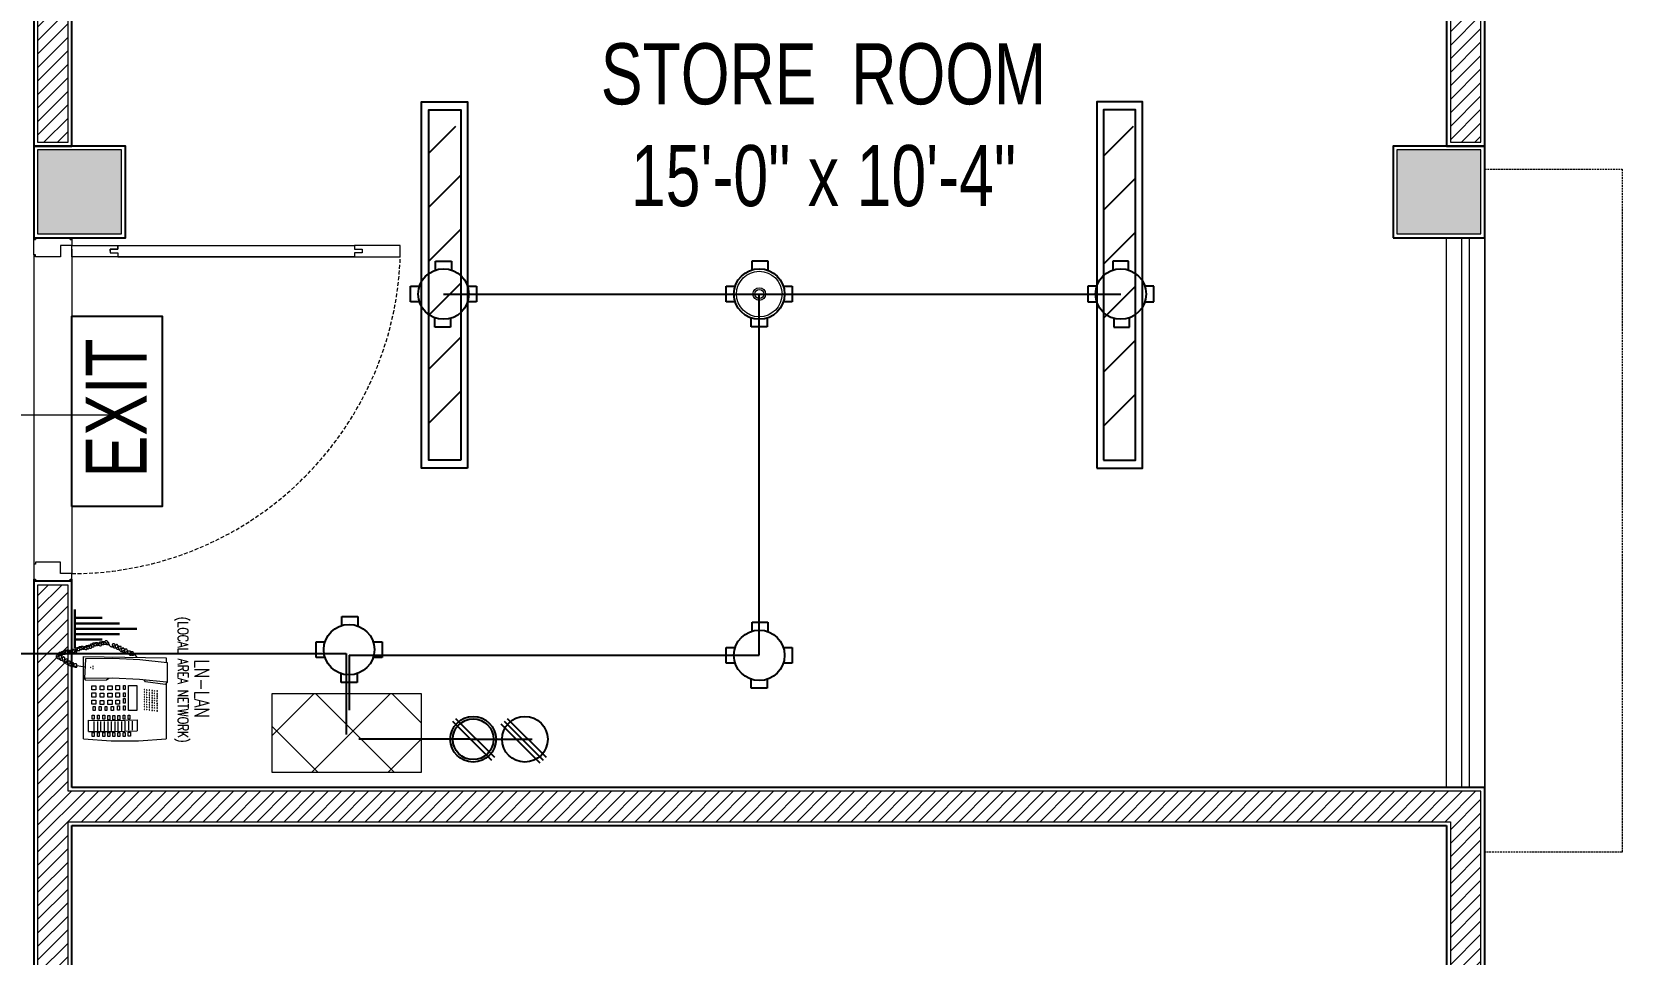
# Model space of a CAD drawing. Header units: inches. Extents: x 345 to 1189, y 67 to 663.
# Drawn here: x 795 to 1003.2, y 292.6 to 413.4 of the extents above; entities that cross this region are included whole.
import ezdxf

# ---------------------------------------------------------------- set-up
doc = ezdxf.new("R2010")
doc.units = ezdxf.units.IN
doc.header["$MEASUREMENT"] = 0
doc.linetypes.add('DASH', pattern=[0.35, 0.25, -0.1])
doc.linetypes.add('DASHED', pattern=[0.75, 0.5, -0.25])
doc.layers.get('Defpoints').update_dxf_attribs({"lineweight": 0})
for name, color, linetype in [('Cables', 7, 'Continuous'), ('COLLUM', 1, 'Continuous'), ('Layer 1', 7, 'Continuous'), ('Sockets', 7, 'Continuous'), ('wall 05', 252, 'Continuous')]:
    doc.layers.add(name, color=color, linetype=linetype)
for name, color, linetype, lineweight in [('dim-8', 18, 'Continuous', 15), ('DOOR', 115, 'Continuous', 15), ('E-LAN', 6, 'Continuous', 30), ('Glass', 5, 'Continuous', 9), ('HACTH', 8, 'Continuous', 9), ('Hatch', 252, 'Continuous', 5), ('Sunshed', 5, 'Continuous', 15), ('Switchboard', 30, 'Continuous', 13), ('Text', 252, 'Continuous', 15), ('WINDOW', 140, 'Continuous', 9)]:
    doc.layers.add(name, color=color, linetype=linetype, lineweight=lineweight)
doc.styles.add('Swiss721', font='swisscl.ttf')
doc.styles.add('TAVE1', font='ROMANS.shx', dxfattribs={"width": 0.75})

# ---------------------------------------------------------------- blocks, each defined once
blk = doc.blocks.new('A$C4A7E7E9F')
at = {"layer": 'Defpoints'}
for points in [[(0, 5), (0.25, 5), (0.25, 4.75), (0, 4.75)], [(44.75, 5), (45, 5), (45, 4.75), (44.75, 4.75)], [(0, 0.25), (0.25, 0.25), (0.25, 0), (0, 0)], [(44.75, 0.25), (45, 0.25), (45, 0), (44.75, 0)]]:
    blk.add_lwpolyline(points, close=True, dxfattribs=at)
at = {"layer": 'DOOR'}
for points in [[(1.75, 10), (2, 10), (2, 11), (2.5, 11), (2.5, 5), (1, 5), (1, 11), (1.5, 11), (1.5, 10), (1.75, 10), (1.5, 10), (1.5, 11), (1, 11), (1, 42), (1.5, 42), (1.5, 43), (2, 43), (2, 42), (2.5, 42), (2.5, 11), (2.5, 48), (1, 48), (1, 42)], [(1, 5), (1, 3.5), (2.5, 3.5), (2.5, 0.25), (2.25, 0.25), (2.25, 0), (0.25, 0), (0.25, 0.25), (0, 0.25), (0, 4.75), (0.25, 4.75), (0.25, 5), (1, 5)], [(44, 5), (44, 3.5), (42.5, 3.5), (42.5, 0.25), (42.75, 0.25), (42.75, 0), (44.75, 0), (44.75, 0.25), (45, 0.25), (45, 4.75), (44.75, 4.75), (44.75, 5), (44, 5)]]:
    blk.add_lwpolyline(points, dxfattribs=at)
at = {"layer": 'DOOR', "linetype": 'DASHED', "lineweight": 0}
blk.add_arc((0.95, 4.98), 43.05, 0.0251, 87.941, dxfattribs=at)
at = {"layer": 'HACTH', "lineweight": 0, "ltscale": 10}
for p, q in [((1.5, 5), (44, 5)), ((2.25, 0), (42.75, 0))]:
    blk.add_line(p, q, dxfattribs=at)
blk = doc.blocks.new('1203')
at = {"layer": 'wall 05'}
for p, q in [((146680.29, 171513.84), (146675.29, 171513.84)), ((146675.29, 171513.84), (146675.29, 171414.84)), ((146680.29, 171486.84), (146680.29, 171513.84)), ((146865.29, 171486.84), (146680.29, 171486.84)), ((146865.29, 171442.34), (146865.29, 171486.84)), ((146680.29, 171414.84), (146680.29, 171481.84)), ((146680.29, 171481.84), (146860.29, 171481.84)), ((146860.29, 171481.84), (146860.29, 171442.84)), ((146860.29, 171442.84), (146865.29, 171442.84))]:
    blk.add_line(p, q, dxfattribs=at)
blk = doc.blocks.new('12236')
at = {"layer": 'Hatch', "lineweight": 0}
for p, q in [((146679.79, 171513.34), (146675.79, 171513.34)), ((146675.79, 171513.34), (146675.79, 171415.34)), ((146679.79, 171486.34), (146679.79, 171513.34)), ((146864.79, 171486.34), (146679.79, 171486.34)), ((146864.79, 171443.34), (146864.79, 171486.34)), ((146679.79, 171415.34), (146679.79, 171482.34)), ((146679.79, 171482.34), (146860.79, 171482.34)), ((146860.79, 171482.34), (146860.79, 171443.34)), ((146860.79, 171443.34), (146864.79, 171443.34)), ((146675.79, 171415.34), (146679.79, 171415.34))]:
    blk.add_line(p, q, dxfattribs=at)
blk = doc.blocks.new('TELEPHONE')
at = {"layer": 'Layer 1', "lineweight": 9}
for points in [[(10.02, 12.9), (9.9, 12.9), (9.78, 12.84), (9.72, 12.78), (9.66, 12.72), (9.66, 12.66), (9.6, 12.6), (9.6, 12.36), (9.66, 12.24), (9.66, 12.18), (9.72, 12.12)], [(10.26, 13.32), (10.14, 13.32), (10.08, 13.26), (10.02, 13.26), (9.96, 13.2), (9.9, 13.14), (9.84, 13.08), (9.78, 12.96), (9.78, 12.84), (9.84, 12.72), (9.84, 12.66), (9.9, 12.6), (9.96, 12.54)], [(10.2, 12.78), (10.14, 12.84), (10.14, 12.9), (10.02, 12.9)], [(10.5, 13.62), (10.32, 13.62), (10.26, 13.56), (10.2, 13.5), (10.08, 13.38), (10.08, 13.02), (10.14, 12.9), (10.2, 12.84)], [(10.44, 13.08), (10.44, 13.14), (10.38, 13.2), (10.32, 13.26), (10.26, 13.26), (10.2, 13.32), (10.14, 13.32)], [(10.2, 12.84), (10.38, 12.84), (10.44, 12.9), (10.44, 12.96)], [(10.74, 14.04), (10.68, 14.04), (10.56, 13.98), (10.5, 13.98), (10.32, 13.8), (10.32, 13.5), (10.38, 13.38), (10.38, 13.32), (10.44, 13.26)], [(10.44, 13.26), (10.68, 13.26), (10.68, 13.38), (10.74, 13.38)], [(10.44, 12.96), (10.44, 13.08)], [(10.92, 14.4), (10.74, 14.4), (10.62, 14.34), (10.62, 14.28), (10.56, 14.22), (10.5, 14.1), (10.5, 13.86), (10.56, 13.8), (10.62, 13.74), (10.68, 13.68)], [(10.68, 13.5), (10.68, 13.56), (10.62, 13.62), (10.5, 13.62)], [(10.92, 13.92), (10.86, 13.98), (10.8, 14.04), (10.68, 14.04)], [(10.68, 13.68), (10.74, 13.68), (10.74, 13.62), (10.8, 13.62), (10.8, 13.68), (10.86, 13.68), (10.92, 13.74), (10.92, 13.8)], [(10.74, 13.38), (10.74, 13.44), (10.68, 13.5)], [(10.8, 14.1), (10.8, 14.04), (10.98, 14.04), (10.98, 14.1), (11.04, 14.1), (11.04, 14.34)], [(11.1, 13.5), (11.16, 13.5), (11.28, 13.62), (11.28, 13.68), (11.34, 13.68), (11.34, 13.98), (11.28, 13.98), (11.28, 14.04), (11.22, 14.1), (11.16, 14.1), (11.1, 14.16), (10.92, 14.16), (10.86, 14.1), (10.8, 14.1)], [(10.92, 13.8), (10.92, 13.92)], [(11.1, 13.8), (11.04, 13.8), (11.04, 13.74), (10.98, 13.68), (10.98, 13.62), (11.04, 13.56)], [(11.04, 13.56), (11.04, 13.5), (11.1, 13.5)], [(11.16, 13.2), (11.28, 13.2), (11.34, 13.26), (11.46, 13.38), (11.46, 13.56), (11.4, 13.62), (11.4, 13.68), (11.34, 13.74), (11.28, 13.74), (11.28, 13.8), (11.1, 13.8)], [(11.22, 13.5), (11.16, 13.5), (11.1, 13.44)], [(11.1, 13.44), (11.1, 13.26)], [(11.1, 13.26), (11.1, 13.2), (11.16, 13.2)], [(11.22, 12.96), (11.22, 12.9), (11.4, 12.9), (11.46, 12.96), (11.52, 13.02), (11.52, 13.08), (11.58, 13.14), (11.58, 13.32), (11.52, 13.38), (11.52, 13.44), (11.46, 13.44), (11.4, 13.5), (11.16, 13.5)], [(11.34, 13.2), (11.28, 13.2), (11.28, 13.14), (11.22, 13.14), (11.22, 12.96)], [(11.34, 12.6), (11.28, 12.54), (11.22, 12.48), (11.22, 12.3)], [(11.4, 12.84), (11.28, 12.84), (11.28, 12.78)], [(11.28, 12.24), (11.34, 12.24), (11.4, 12.3), (11.46, 12.3), (11.52, 12.36), (11.52, 12.42), (11.58, 12.48), (11.58, 12.66), (11.52, 12.72), (11.52, 12.78), (11.46, 12.84), (11.4, 12.84)], [(11.28, 12.78), (11.28, 12.66), (11.34, 12.6)], [(11.34, 12.6), (11.46, 12.6), (11.52, 12.66), (11.58, 12.72), (11.64, 12.78), (11.64, 13.02), (11.58, 13.08), (11.52, 13.14), (11.46, 13.2), (11.34, 13.2)], [(11.4, 11.94), (11.46, 11.94), (11.52, 12), (11.58, 12), (11.64, 12.06), (11.64, 12.12), (11.7, 12.18), (11.7, 12.42), (11.64, 12.42), (11.64, 12.48), (11.58, 12.54), (11.52, 12.54), (11.46, 12.6), (11.34, 12.6)], [(0, 10.8), (-0.24, 7.2), (-0.24, 3.6), (0, 0)], [(0, 10.8), (10.8, 10.8)], [(7.44, -0.06), (7.8, 3.48), (7.98, 7.02), (7.92, 10.62)], [(7.68, 10.5), (7.92, 10.68)], [(7.68, 10.5), (7.74, 7.8), (7.98, 7.5)], [(7.98, 10.68), (7.92, 10.68), (7.92, 10.62)], [(10.44, 10.56), (7.98, 10.68)], [(9.66, 12.06), (9.54, 12.06), (9.42, 11.94), (9.42, 11.7), (9.48, 11.7), (9.48, 11.64), (9.6, 11.64)], [(9.42, 10.68), (9.6, 11.64)], [(9.9, 12.48), (9.72, 12.48), (9.48, 12.24), (9.48, 11.88), (9.6, 11.76)], [(9.6, 11.76), (9.66, 11.7), (9.78, 11.7), (9.78, 11.76), (9.84, 11.76), (9.84, 11.82)], [(9.84, 12), (9.78, 12.06), (9.66, 12.06)], [(9.72, 12.12), (9.96, 12.12), (9.96, 12.18), (10.02, 12.24)], [(9.96, 12.36), (9.96, 12.48), (9.78, 12.48)], [(9.84, 11.82), (9.84, 12)], [(10.02, 12.24), (10.02, 12.3), (9.96, 12.36)], [(9.96, -0.12), (10.38, 3.42), (10.56, 6.96), (10.5, 10.5)], [(10.5, 10.5), (10.5, 10.56), (10.44, 10.56)], [(10.8, 10.8), (10.62, 0)], [(11.22, 12.3), (11.28, 12.3), (11.28, 12.24)], [(11.4, 12.24), (11.34, 12.18), (11.34, 12.06), (11.4, 12)], [(11.46, 11.64), (11.52, 11.64), (11.58, 11.7), (11.64, 11.7), (11.7, 11.76), (11.7, 11.82), (11.76, 11.88), (11.76, 12.06), (11.7, 12.12), (11.7, 12.18), (11.64, 12.24), (11.58, 12.24), (11.52, 12.3), (11.46, 12.3), (11.4, 12.24)], [(11.4, 12), (11.4, 11.94)], [(11.46, 11.94), (11.4, 11.88), (11.4, 11.7)], [(11.4, 11.7), (11.46, 11.7), (11.46, 11.64)], [(11.52, 12), (11.46, 11.94)], [(11.64, 11.28), (11.76, 11.28), (11.82, 11.34), (11.88, 11.4), (11.88, 11.46), (11.94, 11.52), (11.94, 11.7), (11.88, 11.76), (11.88, 11.82), (11.82, 11.82), (11.76, 11.88), (11.52, 11.88)], [(11.64, 11.58), (11.58, 11.52)], [(11.58, 11.52), (11.58, 11.34)], [(11.58, 11.34), (11.58, 11.28), (11.64, 11.28)], [(11.7, 11.7), (11.7, 11.64), (11.64, 11.64)], [(11.76, 10.98), (11.82, 10.98), (11.88, 11.04), (11.94, 11.04), (12, 11.1), (12, 11.16), (12.06, 11.22), (12.06, 11.4), (12, 11.46), (12, 11.52), (11.94, 11.52), (11.88, 11.58), (11.82, 11.58), (11.76, 11.64), (11.7, 11.64), (11.64, 11.58), (11.7, 11.58)], [(11.76, 11.28), (11.7, 11.22), (11.7, 11.04)], [(11.7, 11.04), (11.76, 10.98)], [(11.76, 10.62), (11.7, 10.56), (11.7, 10.38)], [(11.82, 11.34), (11.82, 11.28), (11.76, 11.28)], [(11.88, 10.92), (11.76, 10.92), (11.76, 10.86)], [(11.76, 10.32), (11.82, 10.32), (11.88, 10.38), (11.94, 10.38), (12, 10.44), (12, 10.5), (12.06, 10.56), (12.06, 10.74), (12, 10.8), (12, 10.86), (11.94, 10.92), (11.88, 10.92)], [(11.76, 10.86), (11.76, 10.74)], [(11.76, 10.74), (11.82, 10.68)], [(11.82, 10.68), (11.76, 10.62)], [(11.82, 10.68), (11.94, 10.68), (12.06, 10.8), (12.12, 10.86), (12.12, 11.1), (12.06, 11.16), (12, 11.22), (12, 11.28), (11.88, 11.28), (11.82, 11.34)], [(11.88, 10.08), (11.88, 10.02), (11.94, 10.02), (12, 10.08), (12.06, 10.08), (12.12, 10.14), (12.12, 10.2), (12.18, 10.26), (12.18, 10.5), (12.12, 10.5), (12.12, 10.56), (12.06, 10.62), (12, 10.62), (11.94, 10.68), (11.82, 10.68)], [(0.84, 9.42), (0.3, 9.42), (0.3, 9.66), (0.84, 9.66)], [(0.84, 8.76), (0.3, 8.76), (0.3, 9), (0.84, 9)], [(0.84, 9.66), (0.84, 9.42)], [(0.84, 9), (0.84, 8.76)], [(0.96, 10.14), (2.46, 10.14)], [(0.96, 10.14), (0.96, 6.96), (1.08, 3.78)], [(2.28, 9.48), (1.08, 9.48)], [(2.28, 9), (1.08, 9)], [(2.28, 8.58), (1.08, 8.58)], [(2.46, 10.14), (2.4, 6.96), (2.52, 3.78)], [(3.12, 9.42), (2.58, 9.42), (2.58, 9.66), (3.12, 9.66)], [(3.12, 8.76), (2.58, 8.76), (2.58, 9), (3.12, 9)], [(3.12, 9.66), (3.12, 9.42)], [(3.12, 9), (3.12, 8.76)], [(4.26, 9.3), (3.72, 9.3), (3.72, 9.54), (4.26, 9.54)], [(4.26, 8.52), (3.72, 8.52), (3.72, 8.76), (4.26, 8.76)], [(4.26, 9.54), (4.26, 9.3)], [(4.26, 8.76), (4.26, 8.52)], [(4.5, 8.64), (5.04, 8.64)], [(4.5, 8.16), (4.5, 8.64)], [(4.56, 9.72), (5.1, 9.72)], [(4.56, 9.18), (4.56, 9.72)], [(5.1, 9.18), (4.56, 9.18)], [(5.04, 8.64), (5.04, 8.16)], [(5.1, 9.72), (5.1, 9.18)], [(6.06, 9.18), (5.46, 9.18), (5.46, 9.72), (6.06, 9.72)], [(6, 8.16), (5.46, 8.16), (5.46, 8.64), (6, 8.64)], [(6, 8.64), (6, 8.16)], [(6.06, 9.72), (6.06, 9.18)], [(6.96, 9.18), (6.42, 9.18), (6.42, 9.72), (6.96, 9.72)], [(6.96, 8.16), (6.42, 8.16), (6.42, 8.64), (6.96, 8.64)], [(6.96, 9.72), (6.96, 9.18)], [(6.96, 8.64), (6.96, 8.16)], [(9.24, 9.6), (9.18, 9.6), (9.18, 9.54), (9.24, 9.54), (9.24, 9.6)], [(9.18, 9.6), (9.18, 9.6)], [(9.3, 9.9), (9.36, 9.84), (9.36, 9.9), (9.3, 9.9)], [(9.54, 9.6), (9.48, 9.6), (9.48, 9.54), (9.54, 9.54), (9.54, 9.6)], [(9.48, 9.6), (9.48, 9.6)], [(11.7, 10.38), (11.76, 10.38), (11.76, 10.32)], [(11.94, 10.38), (11.88, 10.38), (11.88, 10.32), (11.82, 10.26), (11.82, 10.14), (11.88, 10.08)], [(11.94, 10.02), (11.88, 9.96), (11.88, 9.84), (11.94, 9.78), (11.94, 9.72)], [(11.94, 9.72), (12, 9.72), (12.06, 9.78), (12.12, 9.78), (12.18, 9.84), (12.18, 9.9), (12.24, 9.96), (12.24, 10.2), (12.18, 10.2), (12.18, 10.26), (12.12, 10.32), (12.06, 10.32), (12, 10.38), (11.94, 10.38)], [(12, 10.08), (11.94, 10.02)], [(12.12, 9.42), (12.18, 9.42), (12.24, 9.48), (12.3, 9.48), (12.36, 9.54), (12.42, 9.6), (12.42, 9.84), (12.36, 9.9), (12.36, 9.96), (12.3, 9.96), (12.24, 10.02), (12.18, 10.02), (12.12, 10.08), (12.06, 10.08), (12, 10.02)], [(12.12, 9.72), (12.06, 9.66), (12.06, 9.48)], [(12.06, 9.48), (12.12, 9.48), (12.12, 9.42)], [(12.18, 9.78), (12.12, 9.72)], [(12.3, 9.48), (12.3, 9.42), (12.24, 9.42), (12.24, 9.36), (12.18, 9.3), (12.18, 9.24), (12.24, 9.18)], [(12.3, 8.82), (12.24, 8.76), (12.24, 8.7), (12.18, 8.64), (12.18, 8.58), (12.24, 8.52)], [(12.36, 9.06), (12.3, 9.06), (12.24, 9)], [(12.24, 9), (12.24, 8.94), (12.3, 8.88), (12.3, 8.82), (12.36, 8.82)], [(12.24, 8.52), (12.24, 8.46), (12.3, 8.46)], [(12.36, 8.82), (12.42, 8.82), (12.42, 8.88), (12.48, 8.88), (12.6, 9), (12.6, 9.24), (12.54, 9.3), (12.54, 9.36), (12.48, 9.42), (12.42, 9.42), (12.36, 9.48), (12.3, 9.48)], [(12.3, 8.46), (12.36, 8.46), (12.42, 8.52), (12.48, 8.58), (12.54, 8.64), (12.54, 8.94), (12.42, 9.06), (12.36, 9.06)], [(12.42, 8.52), (12.36, 8.46)], [(12.36, 8.46), (12.36, 8.22)], [(0.84, 8.04), (0.3, 8.04), (0.3, 8.28), (0.84, 8.28)], [(0.84, 7.38), (0.3, 7.38), (0.3, 7.62), (0.84, 7.62)], [(0.84, 6.72), (0.3, 6.72), (0.3, 6.96), (0.84, 6.96)], [(0.84, 6.06), (0.3, 6.06), (0.3, 6.3), (0.84, 6.3)], [(0.84, 8.28), (0.84, 8.04)], [(0.84, 7.62), (0.84, 7.38)], [(0.84, 6.96), (0.84, 6.72)], [(0.84, 6.3), (0.84, 6.06)], [(2.28, 8.1), (1.08, 8.1)], [(2.28, 7.62), (1.08, 7.62)], [(2.28, 7.2), (1.08, 7.2)], [(2.28, 6.72), (1.08, 6.72)], [(2.28, 6.3), (1.08, 6.3)], [(3.06, 7.38), (2.52, 7.38), (2.52, 7.62), (3.06, 7.62)], [(3.06, 6.72), (2.52, 6.72), (2.52, 6.96), (3.06, 6.96)], [(3.06, 6.06), (2.52, 6.06), (2.52, 6.3), (3.06, 6.3)], [(3.12, 8.04), (2.58, 8.04), (2.58, 8.28), (3.12, 8.28)], [(3.06, 7.62), (3.06, 7.38)], [(3.06, 6.96), (3.06, 6.72)], [(3.06, 6.3), (3.06, 6.06)], [(3.12, 8.28), (3.12, 8.04)], [(4.26, 7.74), (3.72, 7.74), (3.72, 7.98), (4.26, 7.98)], [(4.26, 6.9), (3.72, 6.9), (3.72, 7.2), (4.26, 7.2)], [(4.32, 6.12), (3.78, 6.12), (3.78, 6.36), (4.32, 6.36)], [(4.26, 7.98), (4.26, 7.74)], [(4.26, 7.2), (4.26, 6.9)], [(4.32, 6.36), (4.32, 6.12)], [(5.04, 8.16), (4.5, 8.16)], [(4.5, 7.62), (5.1, 7.62)], [(4.5, 7.08), (4.5, 7.62)], [(5.1, 7.08), (4.5, 7.08)], [(4.56, 6.6), (5.1, 6.6)], [(4.56, 6.12), (4.56, 6.6)], [(5.1, 7.62), (5.1, 7.08)], [(5.1, 6.6), (5.1, 6.12)], [(6, 7.08), (5.46, 7.08), (5.46, 7.62), (6, 7.62)], [(6.06, 6.12), (5.46, 6.12), (5.46, 6.6), (6.06, 6.6)], [(6, 7.62), (6, 7.08)], [(6.06, 6.6), (6.06, 6.12)], [(6.96, 7.08), (6.42, 7.08), (6.42, 7.62), (6.96, 7.62)], [(7.02, 6.12), (6.42, 6.12), (6.42, 6.6), (7.02, 6.6)], [(6.96, 7.62), (6.96, 7.08)], [(7.02, 6.6), (7.02, 6.12)], [(12.18, 6.66), (12.06, 6.66), (12, 6.6), (11.94, 6.6), (11.88, 6.54), (11.82, 6.48), (11.76, 6.42), (11.76, 6.36), (11.7, 6.24), (11.7, 6.18), (11.76, 6.12), (11.76, 6), (11.88, 5.88)], [(12.36, 7.08), (12.3, 7.02), (12.12, 7.02), (12.06, 6.96), (12, 6.9), (11.94, 6.84), (11.94, 6.48), (12, 6.42), (12, 6.36), (12.06, 6.3)], [(12.36, 7.44), (12.3, 7.44), (12.12, 7.26), (12.12, 7.2), (12.06, 7.14), (12.06, 6.9), (12.12, 6.84), (12.18, 6.78), (12.24, 6.72)], [(12.06, 6.3), (12.12, 6.3), (12.18, 6.24), (12.24, 6.3), (12.3, 6.3), (12.3, 6.36), (12.36, 6.42), (12.36, 6.48), (12.3, 6.54)], [(12.3, 6.54), (12.3, 6.6), (12.24, 6.6), (12.24, 6.66), (12.12, 6.66)], [(12.48, 6.96), (12.42, 6.96), (12.42, 7.02), (12.36, 7.02), (12.36, 7.08), (12.3, 7.08), (12.24, 7.02)], [(12.24, 6.72), (12.24, 6.66), (12.36, 6.66), (12.36, 6.72), (12.42, 6.72), (12.48, 6.78), (12.48, 6.84)], [(12.36, 8.22), (12.36, 8.16), (12.42, 8.16)], [(12.48, 7.86), (12.42, 7.86), (12.36, 7.8)], [(12.36, 7.8), (12.36, 7.5), (12.42, 7.5)], [(12.42, 7.5), (12.6, 7.5), (12.72, 7.62), (12.78, 7.62), (12.78, 7.68), (12.84, 7.74), (12.84, 7.92), (12.78, 7.98), (12.78, 8.04), (12.72, 8.1), (12.66, 8.16), (12.6, 8.16), (12.48, 8.22)], [(12.48, 8.22), (12.42, 8.22), (12.42, 8.16)], [(12.42, 8.16), (12.42, 7.92)], [(12.42, 7.92), (12.42, 7.86), (12.48, 7.86)], [(12.48, 6.84), (12.48, 6.96)], [(0.84, 5.34), (0.3, 5.34), (0.3, 5.64), (0.84, 5.64)], [(0.9, 4.68), (0.36, 4.68), (0.36, 4.98), (0.9, 4.98)], [(0.84, 5.64), (0.84, 5.34)], [(0.9, 4.98), (0.9, 4.68)], [(2.28, 5.82), (1.08, 5.82)], [(2.34, 5.4), (1.08, 5.4)], [(2.34, 4.92), (1.14, 4.92)], [(2.34, 4.44), (1.14, 4.44)], [(3.12, 5.4), (2.58, 5.4), (2.58, 5.64), (3.12, 5.64)], [(3.12, 4.74), (2.58, 4.74), (2.58, 4.98), (3.12, 4.98)], [(3.12, 5.64), (3.12, 5.4)], [(3.12, 4.98), (3.12, 4.74)], [(3.72, 4.92), (7.02, 4.92)], [(3.72, 3.84), (3.72, 4.92)], [(4.32, 5.34), (3.78, 5.34), (3.78, 5.58), (4.32, 5.58)], [(4.32, 5.58), (4.32, 5.34)], [(5.1, 6.12), (4.56, 6.12)], [(4.68, 5.58), (5.28, 5.58)], [(4.68, 5.34), (4.68, 5.58)], [(5.28, 5.34), (4.68, 5.34)], [(5.28, 5.58), (5.28, 5.34)], [(6.06, 5.34), (5.52, 5.34), (5.52, 5.58), (6.06, 5.58)], [(6.06, 5.58), (6.06, 5.34)], [(7.02, 5.34), (6.48, 5.34), (6.48, 5.58), (7.02, 5.58)], [(7.02, 5.58), (7.02, 5.34)], [(7.02, 4.92), (7.02, 3.84)], [(11.46, 5.04), (11.34, 5.04), (11.28, 4.98), (11.22, 4.98), (10.98, 4.74), (10.98, 4.56), (11.04, 4.5), (11.04, 4.38), (11.16, 4.26)], [(11.22, 4.62), (11.1, 4.62), (10.98, 4.5), (10.98, 4.26), (11.04, 4.2), (11.1, 4.2), (11.1, 4.14)], [(11.58, 5.46), (11.52, 5.46), (11.4, 5.4), (11.34, 5.4), (11.28, 5.34), (11.22, 5.28), (11.16, 5.22), (11.16, 4.8), (11.28, 4.68)], [(11.16, 4.26), (11.34, 4.26), (11.34, 4.32), (11.4, 4.32), (11.4, 4.5)], [(11.4, 4.5), (11.4, 4.56), (11.34, 4.56), (11.34, 4.62), (11.22, 4.62)], [(11.28, 4.68), (11.52, 4.68), (11.52, 4.8)], [(11.76, 5.82), (11.64, 5.82), (11.52, 5.76), (11.46, 5.76), (11.4, 5.7), (11.4, 5.58), (11.34, 5.52), (11.34, 5.28), (11.4, 5.22), (11.46, 5.16), (11.46, 5.1)], [(11.52, 4.92), (11.52, 4.98), (11.46, 4.98), (11.46, 5.04), (11.34, 5.04)], [(11.94, 6.24), (11.76, 6.24), (11.7, 6.18), (11.46, 5.94), (11.46, 5.76), (11.52, 5.7), (11.52, 5.64), (11.58, 5.52), (11.64, 5.52)], [(11.46, 5.1), (11.52, 5.1), (11.52, 5.04), (11.64, 5.04), (11.64, 5.1), (11.7, 5.1), (11.7, 5.16), (11.76, 5.16), (11.76, 5.22)], [(11.76, 5.34), (11.7, 5.34), (11.7, 5.4), (11.64, 5.4), (11.64, 5.46), (11.52, 5.46)], [(11.52, 4.8), (11.52, 4.92)], [(11.64, 5.52), (11.64, 5.46), (11.82, 5.46), (11.82, 5.52), (11.88, 5.52), (11.88, 5.7)], [(11.88, 5.7), (11.88, 5.76), (11.82, 5.76), (11.82, 5.82), (11.7, 5.82)], [(11.76, 5.22), (11.76, 5.34)], [(12.12, 6.12), (12.12, 6.18), (12.06, 6.18), (12.06, 6.24), (11.94, 6.24)], [(2.52, 3.78), (1.08, 3.78)], [(7.02, 3.84), (3.72, 3.84)], [(3.78, 2.16), (3.84, 2.16), (3.84, 2.22), (3.78, 2.22), (3.78, 2.16)], [(3.84, 2.82), (3.9, 2.82), (3.9, 2.88), (3.84, 2.88), (3.84, 2.82)], [(4.14, 2.16), (4.2, 2.16), (4.2, 2.22), (4.14, 2.22), (4.14, 2.16)], [(4.2, 2.82), (4.26, 2.82), (4.26, 2.88), (4.2, 2.88), (4.2, 2.82)], [(4.44, 2.16), (4.5, 2.16), (4.5, 2.22), (4.44, 2.22), (4.44, 2.16)], [(4.5, 2.82), (4.56, 2.82), (4.56, 2.88), (4.5, 2.88), (4.5, 2.82)], [(4.74, 2.16), (4.8, 2.16), (4.8, 2.22), (4.74, 2.22), (4.74, 2.16)], [(4.8, 2.52), (4.86, 2.52), (4.86, 2.58), (4.8, 2.58), (4.8, 2.52)], [(4.86, 2.82), (4.92, 2.82), (4.92, 2.88), (4.86, 2.88), (4.86, 2.82)], [(5.1, 2.52), (5.16, 2.52), (5.16, 2.58), (5.1, 2.52)], [(5.1, 2.16), (5.16, 2.16), (5.16, 2.22), (5.1, 2.22), (5.1, 2.16)], [(5.16, 2.82), (5.22, 2.82), (5.22, 2.88), (5.16, 2.88), (5.16, 2.82)], [(5.4, 2.16), (5.46, 2.16), (5.46, 2.22), (5.4, 2.22), (5.4, 2.16)], [(5.46, 2.82), (5.52, 2.82), (5.52, 2.88), (5.46, 2.88), (5.46, 2.82)], [(5.7, 2.16), (5.76, 2.16), (5.76, 2.22), (5.7, 2.22), (5.7, 2.16)], [(5.76, 2.82), (5.82, 2.82), (5.82, 2.88), (5.76, 2.88), (5.76, 2.82)], [(5.76, 2.52), (5.82, 2.52), (5.76, 2.58), (5.76, 2.52)], [(6, 2.16), (6.06, 2.16), (6.06, 2.22), (6, 2.22), (6, 2.16)], [(6.06, 2.52), (6.12, 2.52), (6.12, 2.58), (6.06, 2.58), (6.06, 2.52)], [(6.12, 2.82), (6.18, 2.82), (6.18, 2.88), (6.12, 2.88), (6.12, 2.82)], [(6.36, 2.16), (6.42, 2.16), (6.42, 2.22), (6.36, 2.22), (6.36, 2.16)], [(6.42, 2.82), (6.48, 2.82), (6.48, 2.88), (6.42, 2.88), (6.42, 2.82)], [(7.14, 0.12), (7.5, 2.7)], [(7.5, 2.7), (7.74, 2.88)], [(11.1, 4.14), (10.68, 3.84)], [(7.32, 0), (0, 0)], [(3.72, 1.2), (3.66, 1.2), (3.66, 1.14), (3.72, 1.14), (3.72, 1.2)], [(3.66, 1.2), (3.66, 1.2)], [(3.72, 1.8), (3.78, 1.8), (3.78, 1.86), (3.72, 1.86), (3.72, 1.8)], [(3.72, 1.5), (3.78, 1.5), (3.72, 1.56), (3.72, 1.5)], [(4.08, 1.2), (4.02, 1.2), (4.02, 1.14), (4.08, 1.14), (4.08, 1.2)], [(4.02, 1.2), (4.02, 1.2)], [(4.08, 1.8), (4.14, 1.8), (4.14, 1.86), (4.08, 1.86), (4.08, 1.8)], [(4.38, 1.2), (4.32, 1.2), (4.32, 1.14), (4.38, 1.14), (4.38, 1.2)], [(4.32, 1.2), (4.32, 1.2)], [(4.38, 1.8), (4.44, 1.8), (4.44, 1.86), (4.38, 1.86), (4.38, 1.8)], [(4.38, 1.5), (4.44, 1.5), (4.38, 1.56), (4.38, 1.5)], [(4.68, 1.2), (4.62, 1.2), (4.62, 1.14), (4.68, 1.14), (4.68, 1.2)], [(4.62, 1.2), (4.62, 1.2)], [(4.68, 1.5), (4.74, 1.5), (4.74, 1.56), (4.68, 1.56), (4.68, 1.5)], [(4.74, 1.8), (4.8, 1.8), (4.8, 1.86), (4.74, 1.86), (4.74, 1.8)], [(4.92, 1.2), (4.98, 1.2), (4.98, 1.14), (5.04, 1.2), (4.92, 1.2)], [(5.04, 1.8), (5.1, 1.8), (5.1, 1.86), (5.04, 1.86), (5.04, 1.8)], [(5.34, 1.2), (5.28, 1.2), (5.28, 1.14), (5.34, 1.14), (5.34, 1.2)], [(5.28, 1.2), (5.28, 1.2)], [(5.34, 1.8), (5.4, 1.8), (5.4, 1.86), (5.34, 1.86), (5.34, 1.8)], [(5.64, 1.2), (5.58, 1.2), (5.58, 1.14), (5.64, 1.14), (5.64, 1.2)], [(5.58, 1.2), (5.58, 1.2)], [(5.64, 1.8), (5.7, 1.8), (5.7, 1.86), (5.64, 1.86), (5.64, 1.8)], [(5.64, 1.5), (5.7, 1.5), (5.64, 1.56), (5.64, 1.5)], [(5.94, 1.2), (5.88, 1.2), (5.88, 1.14), (5.94, 1.14), (5.94, 1.2)], [(5.88, 1.2), (5.88, 1.2)], [(5.94, 1.5), (6, 1.5), (6, 1.56), (5.94, 1.56), (5.94, 1.5)], [(6, 1.8), (6.06, 1.8), (6.06, 1.86), (6, 1.86), (6, 1.8)], [(6.3, 1.2), (6.24, 1.2), (6.24, 1.14), (6.3, 1.14), (6.3, 1.2)], [(6.24, 1.2), (6.24, 1.2)], [(6.3, 1.8), (6.36, 1.8), (6.36, 1.86), (6.3, 1.86), (6.3, 1.8)], [(7.44, -0.12), (7.14, 0.12)], [(10.62, 0), (10.02, 0)], [(7.44, -0.06), (7.44, -0.12), (7.5, -0.18)], [(7.5, -0.18), (9.96, -0.18), (9.96, -0.12)]]:
    blk.add_lwpolyline(points, dxfattribs=at)
for points, knots in [([(9.96, 12.54), (9.96, 12.54), (10.02, 12.54), (10.02, 12.54), (10.18, 12.52), (10.22, 12.56), (10.2, 12.72), (10.2, 12.72), (10.2, 12.78), (10.2, 12.78)], [0, 0, 0, 0, 1, 1, 1, 2, 2, 2, 3, 3, 3, 3]), ([(12.24, 9.18), (12.24, 9.18), (12.24, 9.12), (12.24, 9.12), (12.24, 9.12), (12.36, 9.12), (12.36, 9.12), (12.5, 9.29), (12.56, 9.22), (12.54, 9.42), (12.54, 9.42), (12.54, 9.6), (12.54, 9.6), (12.54, 9.6), (12.48, 9.66), (12.48, 9.66), (12.48, 9.66), (12.42, 9.72), (12.42, 9.72), (12.42, 9.72), (12.3, 9.72), (12.3, 9.72), (12.3, 9.72), (12.24, 9.78), (12.24, 9.78), (12.24, 9.78), (12.18, 9.78), (12.18, 9.78), (12.18, 9.78), (12.12, 9.72), (12.12, 9.72)], [0, 0, 0, 0, 1, 1, 1, 2, 2, 2, 3, 3, 3, 4, 4, 4, 5, 5, 5, 6, 6, 6, 7, 7, 7, 8, 8, 8, 9, 9, 9, 10, 10, 10, 10]), ([(12.42, 8.16), (12.42, 8.16), (12.48, 8.16), (12.48, 8.16), (12.75, 8.43), (12.64, 8.25), (12.66, 8.64), (12.66, 8.64), (12.66, 8.7), (12.66, 8.7), (12.66, 8.7), (12.6, 8.7), (12.6, 8.7), (12.6, 8.7), (12.54, 8.76), (12.54, 8.76), (12.54, 8.76), (12.48, 8.82), (12.48, 8.82), (12.48, 8.82), (12.3, 8.82), (12.3, 8.82)], [0, 0, 0, 0, 1, 1, 1, 2, 2, 2, 3, 3, 3, 4, 4, 4, 5, 5, 5, 6, 6, 6, 7, 7, 7, 7]), ([(12.48, 7.86), (12.48, 7.86), (12.54, 7.86), (12.54, 7.86), (12.81, 8.13), (12.7, 7.96), (12.72, 8.34), (12.72, 8.34), (12.72, 8.4), (12.72, 8.4), (12.72, 8.4), (12.66, 8.4), (12.66, 8.4), (12.66, 8.4), (12.6, 8.46), (12.6, 8.46), (12.6, 8.46), (12.54, 8.46), (12.54, 8.46), (12.54, 8.46), (12.48, 8.52), (12.48, 8.52), (12.48, 8.52), (12.42, 8.52), (12.42, 8.52)], [0, 0, 0, 0, 1, 1, 1, 2, 2, 2, 3, 3, 3, 4, 4, 4, 5, 5, 5, 6, 6, 6, 7, 7, 7, 8, 8, 8, 8]), ([(12.36, 7.44), (12.36, 7.44), (12.42, 7.44), (12.42, 7.44), (12.6, 7.63), (12.52, 7.49), (12.54, 7.8), (12.54, 7.8), (12.48, 7.86), (12.48, 7.86)], [0, 0, 0, 0, 1, 1, 1, 2, 2, 2, 3, 3, 3, 3]), ([(11.88, 5.88), (11.88, 5.88), (11.94, 5.88), (11.94, 5.88), (12.1, 5.86), (12.14, 5.9), (12.12, 6.06), (12.12, 6.06), (12.12, 6.12), (12.12, 6.12)], [0, 0, 0, 0, 1, 1, 1, 2, 2, 2, 3, 3, 3, 3]), ([(3.84, 2.52), (3.84, 2.52), (3.9, 2.52), (3.9, 2.52), (3.9, 2.52), (3.84, 2.52), (3.84, 2.52), (3.84, 2.52), (3.84, 2.58), (3.84, 2.58), (3.84, 2.58), (3.84, 2.52), (3.84, 2.52)], [0, 0, 0, 0, 1, 1, 1, 2, 2, 2, 3, 3, 3, 4, 4, 4, 4]), ([(4.14, 2.52), (4.14, 2.52), (4.2, 2.52), (4.2, 2.52), (4.2, 2.52), (4.2, 2.58), (4.2, 2.58), (4.2, 2.58), (4.2, 2.52), (4.2, 2.52), (4.2, 2.52), (4.14, 2.52), (4.14, 2.52)], [0, 0, 0, 0, 1, 1, 1, 2, 2, 2, 3, 3, 3, 4, 4, 4, 4]), ([(4.5, 2.52), (4.5, 2.52), (4.56, 2.52), (4.56, 2.52), (4.56, 2.52), (4.5, 2.52), (4.5, 2.52), (4.5, 2.52), (4.5, 2.58), (4.5, 2.58), (4.5, 2.58), (4.5, 2.52), (4.5, 2.52)], [0, 0, 0, 0, 1, 1, 1, 2, 2, 2, 3, 3, 3, 4, 4, 4, 4]), ([(5.4, 2.52), (5.4, 2.52), (5.46, 2.52), (5.46, 2.52), (5.46, 2.52), (5.46, 2.58), (5.46, 2.58), (5.46, 2.58), (5.46, 2.52), (5.46, 2.52), (5.46, 2.52), (5.4, 2.52), (5.4, 2.52)], [0, 0, 0, 0, 1, 1, 1, 2, 2, 2, 3, 3, 3, 4, 4, 4, 4]), ([(6.36, 2.52), (6.36, 2.52), (6.42, 2.52), (6.42, 2.52), (6.42, 2.52), (6.42, 2.58), (6.42, 2.58), (6.42, 2.58), (6.42, 2.52), (6.42, 2.52), (6.42, 2.52), (6.36, 2.52), (6.36, 2.52)], [0, 0, 0, 0, 1, 1, 1, 2, 2, 2, 3, 3, 3, 4, 4, 4, 4]), ([(4.02, 1.5), (4.02, 1.5), (4.08, 1.5), (4.08, 1.5), (4.08, 1.5), (4.08, 1.56), (4.08, 1.56), (4.08, 1.56), (4.08, 1.5), (4.08, 1.5), (4.08, 1.5), (4.02, 1.5), (4.02, 1.5)], [0, 0, 0, 0, 1, 1, 1, 2, 2, 2, 3, 3, 3, 4, 4, 4, 4]), ([(4.98, 1.5), (4.98, 1.5), (5.04, 1.5), (5.04, 1.5), (5.04, 1.5), (5.04, 1.56), (5.04, 1.56), (5.04, 1.56), (5.04, 1.5), (5.04, 1.5), (5.04, 1.5), (4.98, 1.5), (4.98, 1.5)], [0, 0, 0, 0, 1, 1, 1, 2, 2, 2, 3, 3, 3, 4, 4, 4, 4]), ([(5.28, 1.5), (5.28, 1.5), (5.34, 1.5), (5.34, 1.5), (5.34, 1.5), (5.34, 1.56), (5.34, 1.56), (5.34, 1.56), (5.34, 1.5), (5.34, 1.5), (5.34, 1.5), (5.28, 1.5), (5.28, 1.5)], [0, 0, 0, 0, 1, 1, 1, 2, 2, 2, 3, 3, 3, 4, 4, 4, 4]), ([(6.24, 1.5), (6.24, 1.5), (6.3, 1.5), (6.3, 1.5), (6.3, 1.5), (6.3, 1.56), (6.3, 1.56), (6.3, 1.56), (6.3, 1.5), (6.3, 1.5), (6.3, 1.5), (6.24, 1.5), (6.24, 1.5)], [0, 0, 0, 0, 1, 1, 1, 2, 2, 2, 3, 3, 3, 4, 4, 4, 4])]:
    blk.add_open_spline(points, degree=3, knots=knots, dxfattribs=at)
blk = doc.blocks.new('ASDSAETR')
for p, q in [((51404, -7188.31), (51404, -7197.3)), ((51404, -7190.29), (51410.36, -7190.29)), ((51404, -7191.55), (51414.43, -7191.55)), ((51404, -7192.81), (51418.49, -7192.81)), ((51404, -7194.07), (51414.43, -7194.07)), ((51404, -7195.33), (51410.36, -7195.33))]:
    blk.add_line(p, q)

msp = doc.modelspace()

# ---------------------------------------------------------------- hatches: boundary and pattern name
h = msp.add_hatch()
h.set_pattern_fill('ANSI31', color=256, scale=40, angle=360)
h.set_pattern_definition([(45, (621.1276, 277.714), (-3.53553, 3.53553), [])])
h.paths.add_polyline_path([(851.18, 401.06), (846.98, 401.06), (846.98, 359.45), (851.18, 359.45)])
h = msp.add_hatch()
h.set_pattern_fill('ANSI31', color=256, scale=40, angle=360)
h.set_pattern_definition([(45, (639.1276, 277.714), (-3.535534, 3.535534), [])])
h.paths.add_polyline_path([(935.31, 401.06), (939.51, 401.06), (939.51, 359.45), (935.31, 359.45)])
at = {"layer": 'Hatch', "lineweight": 0}
h = msp.add_hatch(dxfattribs=at)
h.set_pattern_fill('ANSI31', color=256, scale=10, style=0)
h.set_pattern_definition([(45, (-412260.2682, -240251.1352), (-0.8838834765, 0.8838834765), [])])
h.paths.add_polyline_path([(622.75, 397.94), (397.75, 397.94), (397.75, 393.94), (622.75, 393.94)])
h.paths.add_polyline_path([(389.75, 507.94), (385.75, 507.94), (385.75, 470.94), (389.75, 470.94), (557.75, 470.94), (557.75, 474.94), (389.75, 474.94)])
h.paths.add_polyline_path([(389.75, 400.94), (389.75, 398.94)])
h.paths.add_polyline_path([(389.75, 385.94), (385.75, 385.94), (385.75, 362.94), (389.75, 362.94)])
h.paths.add_polyline_path([(687.75, 543.94), (634.75, 543.94), (634.75, 615.94), (630.75, 615.94), (630.75, 543.94), (557.75, 543.94), (557.75, 592.94), (553.75, 592.94), (553.75, 520.94), (557.75, 520.94), (557.75, 539.94), (687.75, 539.94)])
h.paths.add_polyline_path([(743.75, 627.94), (692.25, 627.94), (692.25, 623.94), (718.75, 623.94), (718.75, 539.94), (764.75, 539.94), (764.75, 543.94), (722.75, 543.94), (722.75, 623.94), (743.75, 623.94)])
h.paths.add_polyline_path([(984.75, 494.44), (980.75, 494.44), (980.75, 442.94), (795.75, 442.94), (795.75, 398.94), (799.75, 398.94), (799.75, 438.94), (980.75, 438.94), (980.75, 398.94), (984.75, 398.94)])
h.paths.add_polyline_path([(860.75, 627.94), (807.75, 627.94), (807.75, 623.94), (860.75, 623.94)])
h.paths.add_polyline_path([(661.25, 627.94), (635.75, 627.94), (635.75, 623.94), (661.25, 623.94)])
h.paths.add_polyline_path([(575.25, 627.94), (513.23, 627.94), (513.23, 623.94), (575.25, 623.94)])
h.paths.add_polyline_path([(622.75, 627.94), (606.25, 627.94), (606.25, 623.94), (622.75, 623.94)])
h.paths.add_polyline_path([(984.75, 615.94), (980.75, 615.94), (980.75, 567.44), (984.75, 567.44)])
h.paths.add_polyline_path([(972.75, 623.94), (972.75, 627.94), (933.75, 627.94), (933.75, 623.94)])
h.paths.add_polyline_path([(389.75, 615.94), (385.75, 615.94), (385.75, 580.94), (389.75, 580.94)])
h.paths.add_polyline_path([(397.75, 627.94), (397.75, 623.94), (440.23, 623.94), (440.23, 627.94)])
at = {"layer": 'Hatch'}
h = msp.add_hatch(dxfattribs=at)
h.set_pattern_fill('AR-CONC', color=256, scale=0.75, style=0)
h.set_pattern_definition([(50, (-412260.268, -240251.135), (5.37945137, -0.470641012), [0.5625, -6.1875]), (355, (-412260.268, -240251.135), (-1.040635, 5.641441), [0.45, -4.95]), (100.4514, (-412259.82, -240251.1744), (4.338820363, 5.170796565), [0.478051425, -5.25856584]), (46.1842, (-412260.268, -240249.635), (8.004307865, -1.24139261), [0.84375, -9.28125]), (96.6356, (-412259.601, -240249.739), (7.00997029, 7.30588403), [0.71707716, -7.8878475]), (351.1842, (-412260.268, -240249.635), (7.00996459, 7.3058895), [0.675, -7.425]), (21, (-412259.518, -240250.01), (4.47680289, -3.01964168), [0.5625, -6.1875]), (326, (-412259.518, -240250.01), (1.82486499, 5.43862534), [0.45, -4.95]), (71.4514, (-412259.145, -240250.262), (6.301669714, 2.418978725), [0.478051425, -5.25856584]), (37.5, (-412260.2682, -240251.1352), (0.091198915, 2.496703904), [0, -4.89, 0, -5.025, 0, -4.96875]), (7.5, (-412260.2682, -240251.1352), (1.973021531, 2.958087839), [0, -2.865, 0, -4.7775, 0, -1.89375]), (327.5, (-412261.9407, -240251.1352), (4.003668271, -0.169161538), [0, -1.875, 0, -5.85, 0, -7.7625]), (317.5, (-412262.6907, -240251.135), (4.37389627, 0.750787367), [0, -2.4375, 0, -3.885, 0, -5.5125])])
h.paths.add_polyline_path([(973.75, 386.94), (984.75, 386.94), (984.75, 397.94), (973.75, 397.94)])
h.paths.add_polyline_path([(795.75, 386.94), (806.75, 386.94), (806.75, 397.94), (795.75, 397.94)])
h.paths.add_polyline_path([(795.75, 148.94), (806.75, 148.94), (806.75, 159.94), (795.75, 159.94)])
h.paths.add_polyline_path([(973.75, 148.94), (984.75, 148.94), (984.75, 159.94), (973.75, 159.94)])
at = {"layer": 'Hatch', "lineweight": 0}
h = msp.add_hatch(dxfattribs=at)
h.set_pattern_fill('ANSI31', color=256, scale=10, style=0)
h.set_pattern_definition([(45, (-140348.1264, -171213.4627), (-0.8838834765, 0.8838834765), [])])
h.paths.add_polyline_path([(389.75, 289.94), (385.75, 289.94), (385.75, 254.94), (389.75, 254.94)])
h.paths.add_polyline_path([(389.75, 181.94), (385.75, 181.94), (385.75, 160.94), (389.75, 160.94)])
h.paths.add_polyline_path([(406.75, 148.94), (406.75, 152.94), (397.75, 152.94), (397.75, 148.94)])
h.paths.add_polyline_path([(430.75, 152.94), (430.75, 148.94), (440.75, 148.94), (440.75, 152.94)])
h.paths.add_polyline_path([(513.75, 152.94), (513.75, 148.94), (622.75, 148.94), (622.75, 152.94)])
h.paths.add_polyline_path([(652.27, 148.94), (654.77, 148.94), (654.77, 152.94), (635.75, 152.94), (635.75, 148.94)])
h.paths.add_polyline_path([(794.75, 148.94), (794.75, 152.94), (775.77, 152.94), (775.77, 148.94), (778.27, 148.94)])
h.paths.add_polyline_path([(807.75, 152.94), (807.75, 148.94), (854.75, 148.94), (854.75, 152.94)])
h.paths.add_polyline_path([(795.75, 160.94), (799.75, 160.94), (799.75, 169.94), (795.75, 169.94)])
h.paths.add_polyline_path([(927.75, 152.94), (927.75, 148.94), (972.75, 148.94), (972.75, 152.94)])
h.paths.add_polyline_path([(980.75, 160.94), (984.75, 160.94), (984.75, 197.88), (980.75, 197.88)])
h.paths.add_polyline_path([(799.75, 313.94), (799.75, 340.94), (795.75, 340.94), (795.75, 242.94), (799.75, 242.94), (799.75, 309.94), (980.75, 309.94), (980.75, 270.94), (984.75, 270.94), (984.75, 313.94)])
at = {"layer": 'Switchboard'}
h = msp.add_hatch(dxfattribs=at)
h.set_pattern_fill('ANSI37', color=256, scale=56.511086, angle=360)
h.set_pattern_definition([(45, (402.49, -412.433), (-4.99492, 4.99492), []), (135, (402.49, -412.433), (-4.99492, -4.99492), [])])
h.paths.add_polyline_path([(845.96, 316.38), (845.96, 326.72), (826.48, 326.72), (826.48, 316.38)])

# ---------------------------------------------------------------- linework, layer by layer
for p, q in [((847.87, 382.2), (847.87, 383.37)), ((847.87, 383.37), (849.94, 383.37)), ((849.94, 383.37), (849.94, 382.2)), ((889.31, 382.24), (889.31, 383.41)), ((889.31, 383.41), (891.38, 383.41)), ((891.38, 383.41), (891.38, 382.17)), ((938.62, 383.37), (936.56, 383.37)), ((936.56, 383.37), (936.56, 382.2)), ((938.62, 382.2), (938.62, 383.37)), ((844.59, 378.03), (844.59, 380.09)), ((844.59, 380.09), (845.76, 380.09)), ((852.04, 380.09), (853.21, 380.09)), ((853.21, 380.09), (853.21, 378.03)), ((885.94, 378.03), (885.94, 380.09)), ((885.94, 380.09), (887.11, 380.09)), ((893.4, 380.09), (894.57, 380.09)), ((894.57, 380.09), (894.57, 378.03)), ((934.45, 380.09), (933.28, 380.09)), ((933.28, 380.09), (933.28, 378.03)), ((941.91, 380.09), (940.74, 380.09)), ((941.91, 378.03), (941.91, 380.09)), ((845.76, 378.03), (844.59, 378.03)), ((853.21, 378.03), (852.04, 378.03)), ((887.11, 378.03), (885.94, 378.03)), ((894.57, 378.03), (893.4, 378.03)), ((933.28, 378.03), (934.45, 378.03)), ((940.74, 378.03), (941.91, 378.03)), ((847.77, 374.72), (847.77, 375.95)), ((849.84, 375.89), (849.84, 374.72)), ((889.21, 374.75), (889.21, 375.92)), ((891.28, 375.92), (891.28, 374.75)), ((936.66, 375.89), (936.66, 374.72)), ((938.72, 374.72), (938.73, 375.95)), ((849.84, 374.72), (847.77, 374.72)), ((891.28, 374.75), (889.21, 374.75)), ((936.66, 374.72), (938.72, 374.72)), ((835.61, 335.65), (835.61, 336.82)), ((835.61, 336.82), (837.68, 336.82)), ((837.68, 336.82), (837.68, 335.58)), ((889.31, 334.92), (889.31, 336.09)), ((889.31, 336.09), (891.38, 336.09)), ((891.38, 336.09), (891.38, 334.85)), ((832.24, 331.44), (832.24, 333.51)), ((832.24, 333.51), (833.4, 333.51)), ((839.69, 333.51), (840.86, 333.51)), ((840.86, 333.51), (840.86, 331.44)), ((833.4, 331.44), (832.24, 331.44)), ((840.86, 331.44), (839.69, 331.44)), ((885.94, 330.71), (885.94, 332.78)), ((885.94, 332.78), (887.11, 332.78)), ((893.4, 332.78), (894.57, 332.78)), ((894.57, 332.78), (894.57, 330.71)), ((835.51, 328.16), (835.51, 329.33)), ((837.58, 329.33), (837.58, 328.16)), ((887.11, 330.71), (885.94, 330.71)), ((894.57, 330.71), (893.4, 330.71)), ((837.58, 328.16), (835.51, 328.16)), ((889.21, 327.43), (889.21, 328.6)), ((891.28, 327.43), (889.21, 327.43)), ((891.28, 328.6), (891.28, 327.43))]:
    msp.add_line(p, q)
at = {"color": 5, "lineweight": 20}
msp.add_line((786.96, 363.22), (806.33, 363.22), dxfattribs=at)
for points in [[(852.04, 356.25), (846.04, 356.25), (846.04, 404.25), (852.04, 404.25)], [(934.45, 356.25), (940.45, 356.25), (940.45, 404.25), (934.45, 404.25)], [(851.18, 357.3), (846.98, 357.3), (846.98, 403.2), (851.18, 403.2)], [(935.31, 357.3), (939.51, 357.3), (939.51, 403.2), (935.31, 403.2)]]:
    msp.add_lwpolyline(points, close=True)
at = {"color": 4}
msp.add_lwpolyline([(800.25, 351.22), (800.25, 376.16), (812.07, 376.16), (812.07, 351.22)], close=True, dxfattribs=at)
for centre in [(848.91, 379.06), (890.25, 379.06), (937.59, 379.06), (836.54, 332.48), (890.25, 331.74)]:
    msp.add_circle(centre, 3.31)
at = {"color": 190, "lineweight": 20}
for radius in [2.98, 0.834, 0.596]:
    msp.add_circle((890.25, 379.06), radius, dxfattribs=at)
at = {"layer": 'Cables', "color": 3}
for p, q in [((848.91, 379.06), (937.59, 379.06)), ((890.25, 331.74), (890.25, 379.06)), ((836.54, 331.74), (890.25, 331.74)), ((836.54, 331.74), (836.54, 324.57))]:
    msp.add_line(p, q, dxfattribs=at)
at = {"layer": 'Cables', "color": 1}
for p, q in [((763.82, 331.96), (836.14, 331.96)), ((836.14, 331.96), (836.14, 321.37)), ((852.39, 320.74), (837.83, 320.74)), ((852.39, 320.74), (860.53, 320.74))]:
    msp.add_line(p, q, dxfattribs=at)
at = {"layer": 'COLLUM'}
for points in [[(795.25, 386.44), (807.25, 386.44), (807.25, 398.44), (795.25, 398.44)], [(973.25, 386.44), (985.25, 386.44), (985.25, 398.44), (973.25, 398.44)]]:
    msp.add_lwpolyline(points, close=True, dxfattribs=at)
at = {"layer": 'Glass', "ltscale": 10}
for points in [[(982.25, 314.44), (982.25, 386.44)], [(983.25, 314.44), (983.25, 386.44)]]:
    msp.add_lwpolyline(points, dxfattribs=at)
at = {"layer": 'HACTH'}
msp.add_line((985.25, 386.44), (985.25, 314.44), dxfattribs=at)
at = {"layer": 'Hatch', "lineweight": 0}
msp.add_lwpolyline([(984.75, 493.94), (980.75, 493.94), (980.75, 442.94), (795.75, 442.94), (795.75, 398.94), (799.75, 398.94), (799.75, 438.94), (980.75, 438.94), (980.75, 398.94), (984.75, 398.94)], close=True, dxfattribs=at)
at = {"layer": 'Hatch'}
for points in [[(795.75, 386.94), (806.75, 386.94), (806.75, 397.94), (795.75, 397.94)], [(973.75, 386.94), (984.75, 386.94), (984.75, 397.94), (973.75, 397.94)]]:
    msp.add_lwpolyline(points, close=True, dxfattribs=at)
at = {"layer": 'Sockets', "color": 3}
for p, q in [((850.07, 323.11), (855.17, 318.01)), ((850.48, 323.48), (855.58, 318.38))]:
    msp.add_line(p, q, dxfattribs=at)
at = {"layer": 'Sockets', "color": 5}
for p, q in [((856.84, 323.11), (861.94, 318.01)), ((857.25, 323.48), (862.35, 318.38)), ((856.43, 322.74), (861.53, 317.64))]:
    msp.add_line(p, q, dxfattribs=at)
at = {"layer": 'Sockets', "color": 3}
for radius in [2.99, 2.67]:
    msp.add_circle((852.79, 320.74), radius, dxfattribs=at)
at = {"layer": 'Sockets', "color": 5}
msp.add_circle((859.56, 320.74), 2.99, dxfattribs=at)
at = {"layer": 'Sunshed', "linetype": 'DASH'}
msp.add_lwpolyline([(985.25, 386.44), (985.25, 395.44), (1003.25, 395.44), (1003.25, 305.94), (1003.25, 305.94), (985.25, 305.94), (985.25, 314.44)], dxfattribs=at)
at = {"layer": 'Switchboard'}
msp.add_lwpolyline([(826.48, 326.72), (845.96, 326.72), (845.96, 316.38), (826.48, 316.38)], close=True, dxfattribs=at)
at = {"layer": 'wall 05'}
msp.add_lwpolyline([(985.25, 494.44), (980.25, 494.44), (980.25, 443.44), (795.25, 443.44), (795.25, 398.44), (800.25, 398.44), (800.25, 438.44), (980.25, 438.44), (980.25, 398.44), (985.25, 398.44)], close=True, dxfattribs=at)
at = {"layer": 'WINDOW', "linetype": 'Continuous', "ltscale": 10}
for points in [[(980.25, 314.44), (980.25, 386.44)], [(985.25, 314.44), (985.25, 386.44)]]:
    msp.add_lwpolyline(points, dxfattribs=at)

# ---------------------------------------------------------------- block references
at = {"rotation": 89.9999999999999}
msp.add_blockref('TELEPHONE', (812.58, 320.78), dxfattribs=at)
at = {"layer": 'DOOR', "lineweight": 0, "rotation": 270}
msp.add_blockref('A$C4A7E7E9F', (795.25, 386.44), dxfattribs=at)
at = {"layer": 'E-LAN', "lineweight": -2, "xscale": 0.5600000000000003, "yscale": 0.5600000000000003, "zscale": 0.5600000000000003}
msp.add_blockref('ASDSAETR', (-27985.61, 4363.19), dxfattribs=at)
at = {"layer": 'HACTH'}
for name in ['1203', '12236']:
    msp.add_blockref(name, (-145880.04, -171172.4), dxfattribs=at)

# ---------------------------------------------------------------- texts
at = {"layer": 'dim-8', "linetype": 'Continuous', "ltscale": 10, "insert": (898.66, 401.19), "char_height": 8, "attachment_point": 5, "style": 'Swiss721'}
msp.add_mtext('\\A1;STORE  ROOM\\P15\'-0" x 10\'-4"', dxfattribs=at)
at = {"layer": 'E-LAN', "lineweight": 0, "style": 'TAVE1', "width": 0.75}
for s, height, p in [('(LOCAL AREA NETWORK)', 1.3659, (814.12, 336.76)), ('LN-LAN', 1.951, (816.29, 331.16))]:
    msp.add_text(s, height=height, rotation=270, dxfattribs=at).set_placement(p)
at = {"layer": 'Text', "color": 4, "insert": (802.03, 364.14), "char_height": 8, "width": 62.6303, "attachment_point": 2, "rotation": 90, "style": 'Swiss721'}
msp.add_mtext('EXIT ', dxfattribs=at)

doc.saveas('drawing.dxf')
